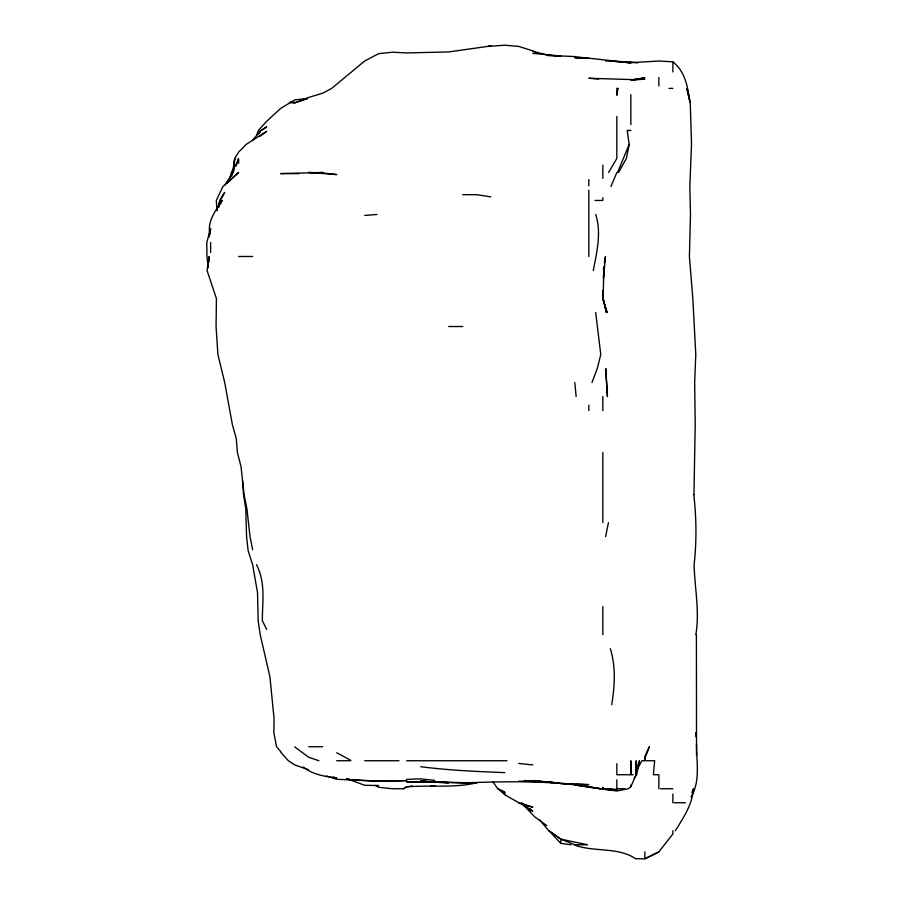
<?xml version="1.0" encoding="UTF-8"?>
<svg xmlns="http://www.w3.org/2000/svg" width="904" height="904" viewBox="0 0 904 904"><rect width="100%" height="100%" fill="white"/><g stroke="black" fill="none" stroke-linecap="round" stroke-linejoin="round"><path stroke-width="1.36" d="M636.755 770.072L641.976 760.739L644.812 760.739L644.857 758.241L649.411 746.727L644.857 756.388M635.953 774.739L636.19 760.739L636.1 774.739L630.845 786.751L628.28 788.751L616.844 791.011L602.832 789.068L607.036 789.395M696.532 755.134L696.408 634.676M693.956 494.601L695.21 424.575L694.667 382.55L695.786 354.537L692.826 298.512L689.402 256.487L690.486 214.463L689.831 186.45L691.526 144.437L690.238 102.412L686.87 88.4L689.978 102.412C687.808 87.586 685.469 71.732 672.87 61.822L658.858 61.02L630.845 62.681M208.948 262.092L209.14 256.487L207.05 270.499L216.418 298.512L216.067 326.525L217.909 354.537L224.644 382.234L232.362 424.575L236.272 438.576L237.413 452.588L241.029 466.588L244.08 494.601L246.905 508.613L250.024 536.626L252.657 549.756M603.409 277.494L603.838 270.499L603.081 298.512L606.381 312.513L602.482 295.71M209.208 236.882L209.784 228.475L210.214 233.594M603.409 278.895L605.454 256.487L604.426 262.849M695.843 634.676C699.82 611.262 694.656 587.973 694.091 564.638C696.747 541.462 696.442 517.777 693.775 494.601M611.726 704.702C614.743 686.057 615.963 667.005 610.336 648.676M209.909 234.079L210.643 228.475L206.779 242.475L206.959 256.487L208.315 267.697M218.757 206.824L219.649 200.462L224.644 192.45L220.305 200.462M232.577 172.449L234.735 158.437L233.582 171.048L234.667 158.437L238.656 152.121L246.148 144.437L266.669 131.306L260.205 136.21M603.397 269.222L603.804 266.68M219.039 206.824L220.158 200.462L216.711 210.643M630.845 130.425L627.195 130.425L629.195 144.437L626.382 158.437L618.539 172.449M605.601 536.626L608.437 522.614M593.284 270.499C596.821 252.159 601.601 232.825 595.713 214.463M229.695 178.811L231.379 172.449L238.656 159.579L238.656 163.217M237.074 163.534L238.577 158.437L236.08 166.076M256.521 135.521L258.386 130.425L266.669 121.305L280.669 108.401L294.681 99.926L307.292 98.468M591.973 382.55L597.25 368.538L600.776 354.537L595.668 312.513M231.537 176.269L232.995 172.449L224.644 185.365M617.568 172.449L629.195 144.437M637.58 765.824L639.535 760.739L636.631 774.739L634.156 778.152M691.899 792.571L693.402 788.751C692.351 804.504 683.447 817.815 675.299 830.765M610.968 186.45L616.844 172.449M220.497 203.965L222.192 200.462C215.92 210.146 207.129 221.277 209.83 233.594M259.425 132.764L260.657 130.425L258.657 133.928M691.04 796.921C700.702 781.282 696.306 761.439 696.543 743.924M608.618 172.449L616.844 158.437L616.844 116.424M252.657 140.165L260.917 130.425L266.669 126.809L261.572 130.425M574.82 845.138C594.516 852.37 617.918 846.675 635.67 858.777L644.947 858.777L658.858 851.907L672.87 833.974L672.87 830.765M226.644 183.523L238.656 172.449L222.949 186.45L216.305 200.462L216.983 210.27M375.216 785.406L378.719 787.294L392.63 788.751L403.466 788.751L405.647 787.226M403.466 788.751L406.732 786.819C430.078 784.966 453.774 788.231 476.77 782.807C458.046 783.915 439.423 780.999 420.744 782.175L434.745 781.745L406.732 781.847L434.745 781.745M658.858 851.907L644.857 858.777L644.857 851.896M307.428 98.717L296.139 102.412L289.653 102.412L294.681 103.011L308.693 97.429L322.694 93.191L331.655 88.4L364.719 60.986L378.719 53.641L392.731 52.206L406.732 52.929L448.757 51.923L487.889 46.386L504.782 45.2L518.794 46.432L532.795 50.85L536.298 52.771M628.303 62.681L630.845 62.037L637.851 62.896M633.388 79.97L644.857 77.778L630.845 80.106M315.688 173.105L322.694 172.449L280.669 173.602L298.885 173.647M364.719 215.468L376.945 214.463M412.337 786.005L406.732 786.819M632.246 80.015L644.857 79.156L630.845 79.575L588.82 78.23L598.629 79.089M609.838 789.621L614.042 789.949L602.832 789.248L574.82 784.954L600.877 788.751C555.18 780.084 508.941 781.372 462.769 782.898L476.77 782.875M406.732 779.384L420.744 778.841L434.745 780.389M420.744 781.677L462.769 782.604M668.96 88.4L672.87 88.4M462.769 194.688L476.77 194.676L490.782 196.88M594.956 200.462L602.832 200.462L602.832 197.705M238.656 256.487L252.657 256.487M448.757 326.525L462.769 326.525M308.693 746.727L322.694 746.727M336.706 760.739L350.707 760.739M364.719 760.739L399.003 760.739M406.732 760.739L506.997 760.739M646.315 760.739L654.665 760.739L653.366 774.739L658.858 774.739L658.858 788.751M633.263 774.739L616.844 774.739L616.844 763.665M603.25 788.751L602.832 787.339L603.25 788.751L616.844 789.621L602.844 788.751L616.844 790.164M624.924 788.751L616.844 788.751L616.844 779.836M660.53 788.751L672.87 788.751M674.169 802.752L685.458 802.752M605.635 60.963L630.845 62.037M378.719 785.508L364.719 785.305L346.978 778.728M518.794 781.101L546.807 781.87L559.406 783.09L532.795 780.547L560.808 783.519L588.82 784.627L576.221 784.209M504.782 772.615C476.724 771.541 448.599 770.298 420.744 766.705M350.707 779.711L378.719 781.169L406.732 780.604L378.719 781.293L336.706 779.282L326.513 775.982M448.757 782.717L434.745 782.242L448.757 782.717L434.745 781.644M614.042 61.359L630.845 62.884L588.82 58.172L574.82 57.709L587.43 58.319M536.999 781.384L524.399 780.559L532.795 781.214M539.801 781.519L559.406 783.18M574.82 784.163L560.808 783.339M518.794 763.473L532.795 764.92M532.795 53.336L560.808 56.093L546.807 55.325L574.82 56.579L588.82 58.387M539.688 819.894L548.807 830.765L560.808 839.149L587.634 844.777L574.82 844.777L560.808 839.149L549.01 830.765L560.808 843.387L571.023 844.777M332.887 777.056L336.706 777.915C325.135 776.592 312.603 774.626 303.303 767.067M549.349 55.562L532.795 51.245M518.794 803.068L532.795 807.204L520.06 803.159M318.909 760.739L308.693 757.258L294.681 746.862M308.693 769.745L294.681 764.897L288.353 760.739L280.669 752.071M346.887 778.615L350.707 780.073L348.221 778.999M518.794 802.752L504.782 794.706L504.782 792.299L497.72 788.751L493.087 782.039M504.782 792.299L498.127 788.751L504.782 794.706M336.706 752.749L350.707 760.287M523.167 804.3L532.795 811.272L529.868 808.718M546.807 825.634L534.58 816.764L521.506 802.752M521.066 803.588L530.671 811.091M280.669 751.495L276.556 746.727L273.855 732.726L274.07 718.714L269.9 676.689L260.205 634.676L258.148 620.664L257.527 592.651L252.657 564.853L248.137 550.626L246.577 536.626L245.764 508.613L243.538 494.601L242.509 480.6M266.669 629.376L262.329 620.664C262.363 601.16 265.81 583.046 256.476 564.638M574.82 382.55L576.13 396.551M695.718 732.726L696.024 736.918M672.87 61.822L672.87 71.97M672.87 794.028L672.87 802.752M658.858 77.529L658.858 85.891M644.857 757.473L644.857 760.739M630.845 94.694L630.845 124.684M630.845 785.113L630.845 786.751M602.832 165.116L602.832 178.382M602.832 396.551L602.832 410.563M602.832 452.588L602.832 522.614M602.832 606.663L602.832 634.676M588.82 179.636L588.82 185.862M588.82 190.179L588.82 256.487M588.82 405.207L588.82 410.563M560.808 839.149L560.808 843.387M294.681 102.412L294.681 103.011M210.643 242.475L210.643 252.566M618.008 88.4L616.844 95.259L616.844 88.4L618.008 88.4M490.782 45.991L488.341 46.386L490.782 46.115M322.694 172.969L308.693 172.449L336.706 174.562L322.694 172.969M434.745 785.915L430.553 785.734L434.745 785.96M434.745 782.389L420.744 780.728L434.745 782.435M602.832 298.569L607.115 312.513L602.832 298.569M606.595 382.55L605.703 368.538L607.42 396.551L606.595 382.55M603.183 298.512L603.058 290.105L603.081 298.512M630.845 771.507L630.811 760.739L630.845 774.491L630.845 771.507"/></g></svg>
